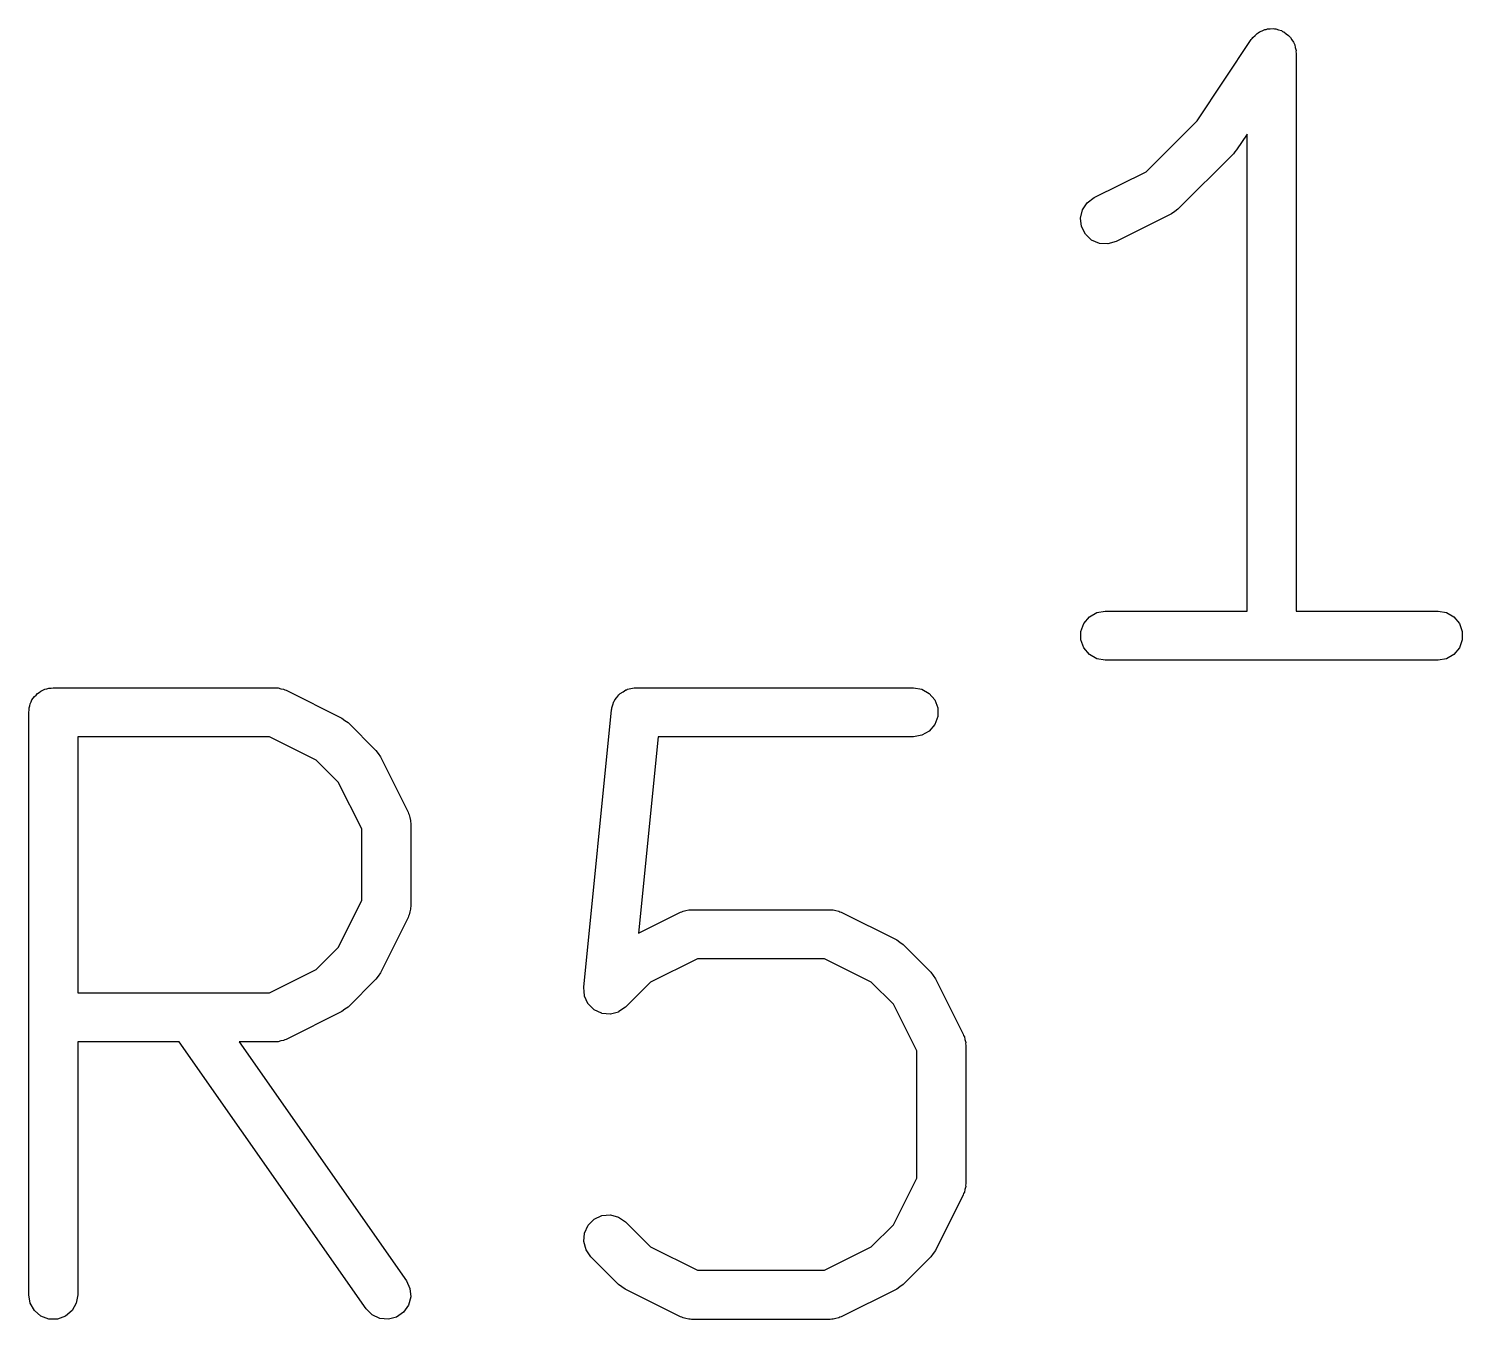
# Model space of a CAD drawing. Extents: x 0 to 76, y -93 to 10.
# Drawn here: x 22.602 to 25.569, y -56.358 to -53.685 of the extents above; entities that cross this region are included whole.
import ezdxf

# ---------------------------------------------------------------- set-up
doc = ezdxf.new("R2010")
doc.units = 0
doc.header["$MEASUREMENT"] = 0
doc.layers.add('BLACK', color=7, linetype='CONTINUOUS')

msp = doc.modelspace()

# ---------------------------------------------------------------- linework, layer by layer
at = {"layer": 'Black'}
for p, q in [((25.1548, -53.69), (25.1603, -53.6873)), ((25.1603, -53.6873), (25.1631, -53.687)), ((25.1631, -53.687), (25.1657, -53.686)), ((25.1657, -53.686), (25.1718, -53.686)), ((25.1718, -53.686), (25.1778, -53.6854)), ((25.1778, -53.6854), (25.1805, -53.686)), ((25.1805, -53.686), (25.1833, -53.686)), ((25.1833, -53.686), (25.189, -53.6881)), ((25.0201, -53.876), (25.1323, -53.7079)), ((25.1323, -53.7079), (25.1342, -53.7058)), ((25.1342, -53.7058), (25.1356, -53.7034)), ((25.1356, -53.7034), (25.1403, -53.6995)), ((25.1403, -53.6995), (25.1444, -53.6951)), ((25.1444, -53.6951), (25.147, -53.6939)), ((25.147, -53.6939), (25.1491, -53.6921)), ((25.1491, -53.6921), (25.1548, -53.69)), ((25.189, -53.6881), (25.1949, -53.6895)), ((25.1949, -53.6895), (25.1973, -53.6911)), ((25.1973, -53.6911), (25.1999, -53.6921)), ((25.1999, -53.6921), (25.2046, -53.696)), ((25.2046, -53.696), (25.2096, -53.6993)), ((25.2096, -53.6993), (25.2113, -53.7016)), ((25.2113, -53.7016), (25.2134, -53.7034)), ((25.2134, -53.7034), (25.2165, -53.7086)), ((25.2165, -53.7086), (25.2201, -53.7135)), ((25.2201, -53.7135), (25.2209, -53.7162)), ((25.2209, -53.7162), (25.2223, -53.7187)), ((25.2223, -53.7187), (25.2233, -53.7246)), ((25.2233, -53.7246), (25.225, -53.7305)), ((25.225, -53.7305), (25.2248, -53.7333)), ((25.2248, -53.7333), (25.2253, -53.736)), ((25.2253, -53.736), (25.2253, -54.8917)), ((24.9146, -53.9816), (25.0201, -53.876)), ((25.1237, -53.9038), (25.1019, -53.9366)), ((25.1237, -54.8917), (25.1237, -53.9038)), ((25.0955, -53.9443), (24.9806, -54.0592)), ((25.0984, -53.9402), (25.0955, -53.9443)), ((25.1019, -53.9366), (25.0984, -53.9402)), ((24.8071, -54.0353), (24.9146, -53.9816)), ((24.7929, -54.0458), (24.8071, -54.0353)), ((24.7791, -54.0777), (24.7832, -54.0606)), ((24.7832, -54.0606), (24.7929, -54.0458)), ((24.9674, -54.0687), (24.8525, -54.1262)), ((24.974, -54.0639), (24.9674, -54.0687)), ((24.9806, -54.0592), (24.974, -54.0639)), ((24.7811, -54.0952), (24.7791, -54.0777)), ((24.789, -54.111), (24.7811, -54.0952)), ((24.8018, -54.1232), (24.789, -54.111)), ((24.818, -54.1302), (24.8018, -54.1232)), ((24.8356, -54.1312), (24.818, -54.1302)), ((24.8525, -54.1262), (24.8356, -54.1312)), ((24.7858, -54.9171), (24.7972, -54.9036)), ((24.7972, -54.9036), (24.8124, -54.8948)), ((24.8124, -54.8948), (24.8298, -54.8917)), ((24.8298, -54.8917), (25.1237, -54.8917)), ((25.2253, -54.8917), (25.5192, -54.8917)), ((25.5192, -54.8917), (25.5366, -54.8948)), ((25.5366, -54.8948), (25.5519, -54.9036)), ((25.5519, -54.9036), (25.5632, -54.9171)), ((24.7798, -54.9337), (24.7858, -54.9171)), ((24.7798, -54.9514), (24.7798, -54.9337)), ((25.5632, -54.9171), (25.5693, -54.9337)), ((25.5693, -54.9337), (25.5693, -54.9514)), ((24.7858, -54.9679), (24.7798, -54.9514)), ((25.5693, -54.9514), (25.5632, -54.9679)), ((24.7972, -54.9815), (24.7858, -54.9679)), ((24.8124, -54.9903), (24.7972, -54.9815)), ((24.8298, -54.9933), (24.8124, -54.9903)), ((25.5192, -54.9933), (24.8298, -54.9933)), ((25.5366, -54.9903), (25.5192, -54.9933)), ((25.5519, -54.9815), (25.5366, -54.9903)), ((25.5632, -54.9679), (25.5519, -54.9815)), ((22.6349, -55.0533), (22.6393, -55.0525)), ((22.6393, -55.0525), (22.6434, -55.051)), ((22.6434, -55.051), (22.6479, -55.051)), ((22.6479, -55.051), (22.6523, -55.0502)), ((22.6523, -55.0502), (23.1119, -55.0502)), ((23.1119, -55.0502), (23.1148, -55.0508)), ((23.1148, -55.0508), (23.1177, -55.0506)), ((23.1177, -55.0506), (23.1234, -55.0523)), ((23.1234, -55.0523), (23.1293, -55.0533)), ((23.8414, -55.0533), (23.8482, -55.0521)), ((23.8482, -55.0521), (23.855, -55.0504)), ((23.855, -55.0504), (23.8569, -55.0506)), ((23.8569, -55.0506), (23.8588, -55.0502)), ((23.8588, -55.0502), (24.4333, -55.0502)), ((24.4333, -55.0502), (24.4507, -55.0533)), ((22.6045, -55.0837), (22.6067, -55.0798)), ((22.6067, -55.0798), (22.6083, -55.0756)), ((22.6083, -55.0756), (22.6111, -55.0722)), ((22.6111, -55.0722), (22.6133, -55.0684)), ((22.6133, -55.0684), (22.6168, -55.0655)), ((22.6168, -55.0655), (22.6196, -55.0621)), ((22.6196, -55.0621), (22.6235, -55.0599)), ((22.6235, -55.0599), (22.6269, -55.0571)), ((22.6269, -55.0571), (22.631, -55.0555)), ((22.631, -55.0555), (22.6349, -55.0533)), ((23.1293, -55.0533), (23.1318, -55.0548)), ((23.1318, -55.0548), (23.1346, -55.0556)), ((23.1346, -55.0556), (23.2495, -55.1131)), ((23.8111, -55.0857), (23.813, -55.079)), ((23.813, -55.079), (23.8141, -55.0775)), ((23.8141, -55.0775), (23.8148, -55.0756)), ((23.8148, -55.0756), (23.8192, -55.0703)), ((23.8192, -55.0703), (23.8233, -55.0647)), ((23.8233, -55.0647), (23.8249, -55.0636)), ((23.8249, -55.0636), (23.8261, -55.0621)), ((23.8261, -55.0621), (23.8321, -55.0587)), ((23.8321, -55.0587), (23.8379, -55.0547)), ((23.8379, -55.0547), (23.8397, -55.0543)), ((23.8397, -55.0543), (23.8414, -55.0533)), ((24.4507, -55.0533), (24.4659, -55.0621)), ((24.4659, -55.0621), (24.4773, -55.0756)), ((24.4773, -55.0756), (24.4833, -55.0922)), ((22.6015, -55.101), (22.6022, -55.0967)), ((22.6015, -56.3075), (22.6015, -55.101)), ((22.6022, -55.0922), (22.6038, -55.0881)), ((22.6022, -55.0967), (22.6022, -55.0922)), ((22.6038, -55.0881), (22.6045, -55.0837)), ((23.7508, -55.6705), (23.8082, -55.096)), ((23.8082, -55.096), (23.8087, -55.0941)), ((23.8087, -55.0922), (23.8111, -55.0857)), ((23.8087, -55.0941), (23.8087, -55.0922)), ((24.4833, -55.1099), (24.4773, -55.1264)), ((24.4833, -55.0922), (24.4833, -55.1099)), ((23.2495, -55.1131), (23.256, -55.1179)), ((23.256, -55.1179), (23.2627, -55.1226)), ((23.2627, -55.1226), (23.3202, -55.18)), ((24.4659, -55.14), (24.4507, -55.1488)), ((24.4773, -55.1264), (24.4659, -55.14)), ((22.7031, -55.1518), (22.7031, -55.6822)), ((23.0999, -55.1518), (22.7031, -55.1518)), ((23.1967, -55.2003), (23.0999, -55.1518)), ((23.9047, -55.1518), (23.8641, -55.5587)), ((24.4333, -55.1518), (23.9047, -55.1518)), ((24.4507, -55.1488), (24.4333, -55.1518)), ((23.2425, -55.246), (23.1967, -55.2003)), ((23.3202, -55.18), (23.3248, -55.1867)), ((23.3248, -55.1867), (23.3297, -55.1932)), ((23.3297, -55.1932), (23.3871, -55.3081)), ((23.2909, -55.3428), (23.2425, -55.246)), ((23.3871, -55.3081), (23.388, -55.3109)), ((23.388, -55.3109), (23.3894, -55.3135)), ((23.3894, -55.3135), (23.3905, -55.3193)), ((23.3905, -55.3193), (23.3922, -55.325)), ((23.2909, -55.4912), (23.2909, -55.3428)), ((23.3922, -55.325), (23.392, -55.328)), ((23.392, -55.328), (23.3925, -55.3309)), ((23.3925, -55.3309), (23.3925, -55.5032)), ((23.2425, -55.588), (23.2909, -55.4912)), ((23.3871, -55.5259), (23.3297, -55.6408)), ((23.388, -55.5231), (23.3871, -55.5259)), ((23.3894, -55.5206), (23.388, -55.5231)), ((23.3905, -55.5147), (23.3894, -55.5206)), ((23.3922, -55.509), (23.3905, -55.5147)), ((23.3925, -55.5032), (23.392, -55.5061)), ((23.392, -55.5061), (23.3922, -55.509)), ((23.8641, -55.5587), (23.9509, -55.5152)), ((23.9509, -55.5152), (23.9538, -55.5144)), ((23.9538, -55.5144), (23.9563, -55.5129)), ((23.9563, -55.5129), (23.9622, -55.5119)), ((23.9622, -55.5119), (23.9679, -55.5102)), ((23.9679, -55.5102), (23.9708, -55.5104)), ((23.9708, -55.5104), (23.9737, -55.5099)), ((23.9737, -55.5099), (24.2609, -55.5099)), ((24.2609, -55.5099), (24.2638, -55.5104)), ((24.2638, -55.5104), (24.2667, -55.5102)), ((24.2667, -55.5102), (24.2724, -55.5119)), ((24.2724, -55.5119), (24.2783, -55.5129)), ((24.2783, -55.5129), (24.2808, -55.5144)), ((24.2808, -55.5144), (24.2836, -55.5152)), ((24.2836, -55.5152), (24.3986, -55.5727)), ((24.3986, -55.5727), (24.4051, -55.5775)), ((24.4051, -55.5775), (24.4118, -55.5822)), ((24.4118, -55.5822), (24.4692, -55.6396)), ((23.1967, -55.6338), (23.2425, -55.588)), ((23.9857, -55.6115), (23.8889, -55.6599)), ((24.2489, -55.6115), (23.9857, -55.6115)), ((24.3457, -55.6599), (24.2489, -55.6115)), ((23.0999, -55.6822), (23.1967, -55.6338)), ((23.3297, -55.6408), (23.3248, -55.6474)), ((24.4692, -55.6396), (24.4739, -55.6463)), ((23.3202, -55.654), (23.2627, -55.7115)), ((23.3248, -55.6474), (23.3202, -55.654)), ((23.7507, -55.6711), (23.7508, -55.6708)), ((23.7514, -55.6796), (23.7507, -55.6711)), ((23.7508, -55.6708), (23.7508, -55.6705)), ((23.8889, -55.6599), (23.8372, -55.7115)), ((24.3915, -55.7057), (24.3457, -55.6599)), ((24.4739, -55.6463), (24.4787, -55.6529)), ((24.4787, -55.6529), (24.5362, -55.7678)), ((22.7031, -55.6822), (23.0999, -55.6822)), ((23.7521, -55.6881), (23.7514, -55.6796)), ((23.7522, -55.6884), (23.7521, -55.6881)), ((23.7522, -55.6887), (23.7522, -55.6884)), ((23.7558, -55.6964), (23.7522, -55.6887)), ((23.7593, -55.7042), (23.7558, -55.6964)), ((23.7596, -55.7044), (23.7593, -55.7042)), ((23.7597, -55.7047), (23.7596, -55.7044)), ((23.7657, -55.7108), (23.7597, -55.7047)), ((23.2495, -55.721), (23.1346, -55.7785)), ((23.2561, -55.7161), (23.2495, -55.721)), ((23.2627, -55.7115), (23.2561, -55.7161)), ((23.7717, -55.7168), (23.7657, -55.7108)), ((23.7719, -55.717), (23.7717, -55.7168)), ((23.7722, -55.7172), (23.7719, -55.717)), ((23.7799, -55.7208), (23.7722, -55.7172)), ((23.7876, -55.7245), (23.7799, -55.7208)), ((23.7879, -55.7245), (23.7876, -55.7245)), ((23.7882, -55.7246), (23.7879, -55.7245)), ((23.7967, -55.7254), (23.7882, -55.7246)), ((23.8051, -55.7262), (23.7967, -55.7254)), ((23.8054, -55.7261), (23.8051, -55.7262)), ((23.8057, -55.7262), (23.8054, -55.7261)), ((23.814, -55.724), (23.8057, -55.7262)), ((23.8222, -55.7219), (23.814, -55.724)), ((23.8225, -55.7217), (23.8222, -55.7219)), ((23.8228, -55.7216), (23.8225, -55.7217)), ((23.8297, -55.7168), (23.8228, -55.7216)), ((23.8368, -55.7119), (23.8297, -55.7168)), ((23.837, -55.7117), (23.8368, -55.7119)), ((23.8372, -55.7115), (23.837, -55.7117)), ((24.4399, -55.8025), (24.3915, -55.7057)), ((22.9131, -55.7838), (22.7031, -55.7838)), ((22.7031, -55.7838), (22.7031, -56.3075)), ((23.3001, -56.3367), (22.9131, -55.7838)), ((23.1119, -55.7838), (23.0371, -55.7838)), ((23.0371, -55.7838), (23.3833, -56.2784)), ((23.1148, -55.7833), (23.1119, -55.7838)), ((23.1177, -55.7835), (23.1148, -55.7833)), ((23.1234, -55.7818), (23.1177, -55.7835)), ((23.1293, -55.7808), (23.1234, -55.7818)), ((23.1318, -55.7793), (23.1293, -55.7808)), ((23.1346, -55.7785), (23.1318, -55.7793)), ((24.5362, -55.7678), (24.537, -55.7706)), ((24.537, -55.7706), (24.5385, -55.7731)), ((24.5385, -55.7731), (24.5395, -55.779)), ((24.5395, -55.779), (24.5412, -55.7847)), ((24.5412, -55.7847), (24.541, -55.7876)), ((24.541, -55.7876), (24.5415, -55.7905)), ((24.5415, -55.7905), (24.5415, -56.0777)), ((24.4399, -56.0657), (24.4399, -55.8025)), ((24.3915, -56.1626), (24.4399, -56.0657)), ((24.5395, -56.0893), (24.5385, -56.0951)), ((24.5412, -56.0835), (24.5395, -56.0893)), ((24.5415, -56.0777), (24.541, -56.0806)), ((24.541, -56.0806), (24.5412, -56.0835)), ((24.5362, -56.1005), (24.4787, -56.2154)), ((24.537, -56.0976), (24.5362, -56.1005)), ((24.5385, -56.0951), (24.537, -56.0976)), ((23.7722, -56.151), (23.7882, -56.1436)), ((23.7882, -56.1436), (23.8057, -56.142)), ((23.8057, -56.142), (23.8228, -56.1466)), ((23.8228, -56.1466), (23.8372, -56.1567)), ((23.7507, -56.1971), (23.7522, -56.1795)), ((23.7522, -56.1795), (23.7597, -56.1635)), ((23.7597, -56.1635), (23.7722, -56.151)), ((23.8372, -56.1567), (23.8889, -56.2083)), ((24.3457, -56.2083), (24.3915, -56.1626)), ((23.7553, -56.2141), (23.7507, -56.1971)), ((23.8889, -56.2083), (23.9857, -56.2567)), ((24.2489, -56.2567), (24.3457, -56.2083)), ((23.7654, -56.2286), (23.7553, -56.2141)), ((23.8228, -56.286), (23.7654, -56.2286)), ((24.4692, -56.2286), (24.4118, -56.286)), ((24.4739, -56.2219), (24.4692, -56.2286)), ((24.4787, -56.2154), (24.4739, -56.2219)), ((23.9857, -56.2567), (24.2489, -56.2567)), ((23.3833, -56.2784), (23.3908, -56.2944)), ((23.3908, -56.2944), (23.3923, -56.312)), ((23.8295, -56.2907), (23.8228, -56.286)), ((23.836, -56.2955), (23.8295, -56.2907)), ((23.9509, -56.353), (23.836, -56.2955)), ((24.3986, -56.2955), (24.2836, -56.353)), ((24.4051, -56.2907), (24.3986, -56.2955)), ((24.4118, -56.286), (24.4051, -56.2907)), ((22.6045, -56.3249), (22.6015, -56.3075)), ((22.6133, -56.3402), (22.6045, -56.3249)), ((22.7, -56.3249), (22.6912, -56.3402)), ((22.7031, -56.3075), (22.7, -56.3249)), ((23.3923, -56.312), (23.3877, -56.329)), ((22.6269, -56.3515), (22.6133, -56.3402)), ((22.6434, -56.3576), (22.6269, -56.3515)), ((22.6611, -56.3576), (22.6434, -56.3576)), ((22.6777, -56.3515), (22.6611, -56.3576)), ((22.6912, -56.3402), (22.6777, -56.3515)), ((23.3125, -56.3492), (23.3001, -56.3367)), ((23.3285, -56.3566), (23.3125, -56.3492)), ((23.3461, -56.3582), (23.3285, -56.3566)), ((23.3632, -56.3536), (23.3461, -56.3582)), ((23.3776, -56.3435), (23.3632, -56.3536)), ((23.3877, -56.329), (23.3776, -56.3435)), ((23.9538, -56.3538), (23.9509, -56.353)), ((23.9563, -56.3553), (23.9538, -56.3538)), ((23.9622, -56.3563), (23.9563, -56.3553)), ((23.9679, -56.358), (23.9622, -56.3563)), ((23.9708, -56.3578), (23.9679, -56.358)), ((23.9737, -56.3583), (23.9708, -56.3578)), ((24.2609, -56.3583), (23.9737, -56.3583)), ((24.2638, -56.3578), (24.2609, -56.3583)), ((24.2667, -56.358), (24.2638, -56.3578)), ((24.2724, -56.3563), (24.2667, -56.358)), ((24.2783, -56.3553), (24.2724, -56.3563)), ((24.2808, -56.3538), (24.2783, -56.3553)), ((24.2836, -56.353), (24.2808, -56.3538))]:
    msp.add_line(p, q, dxfattribs=at)

doc.saveas('drawing.dxf')
